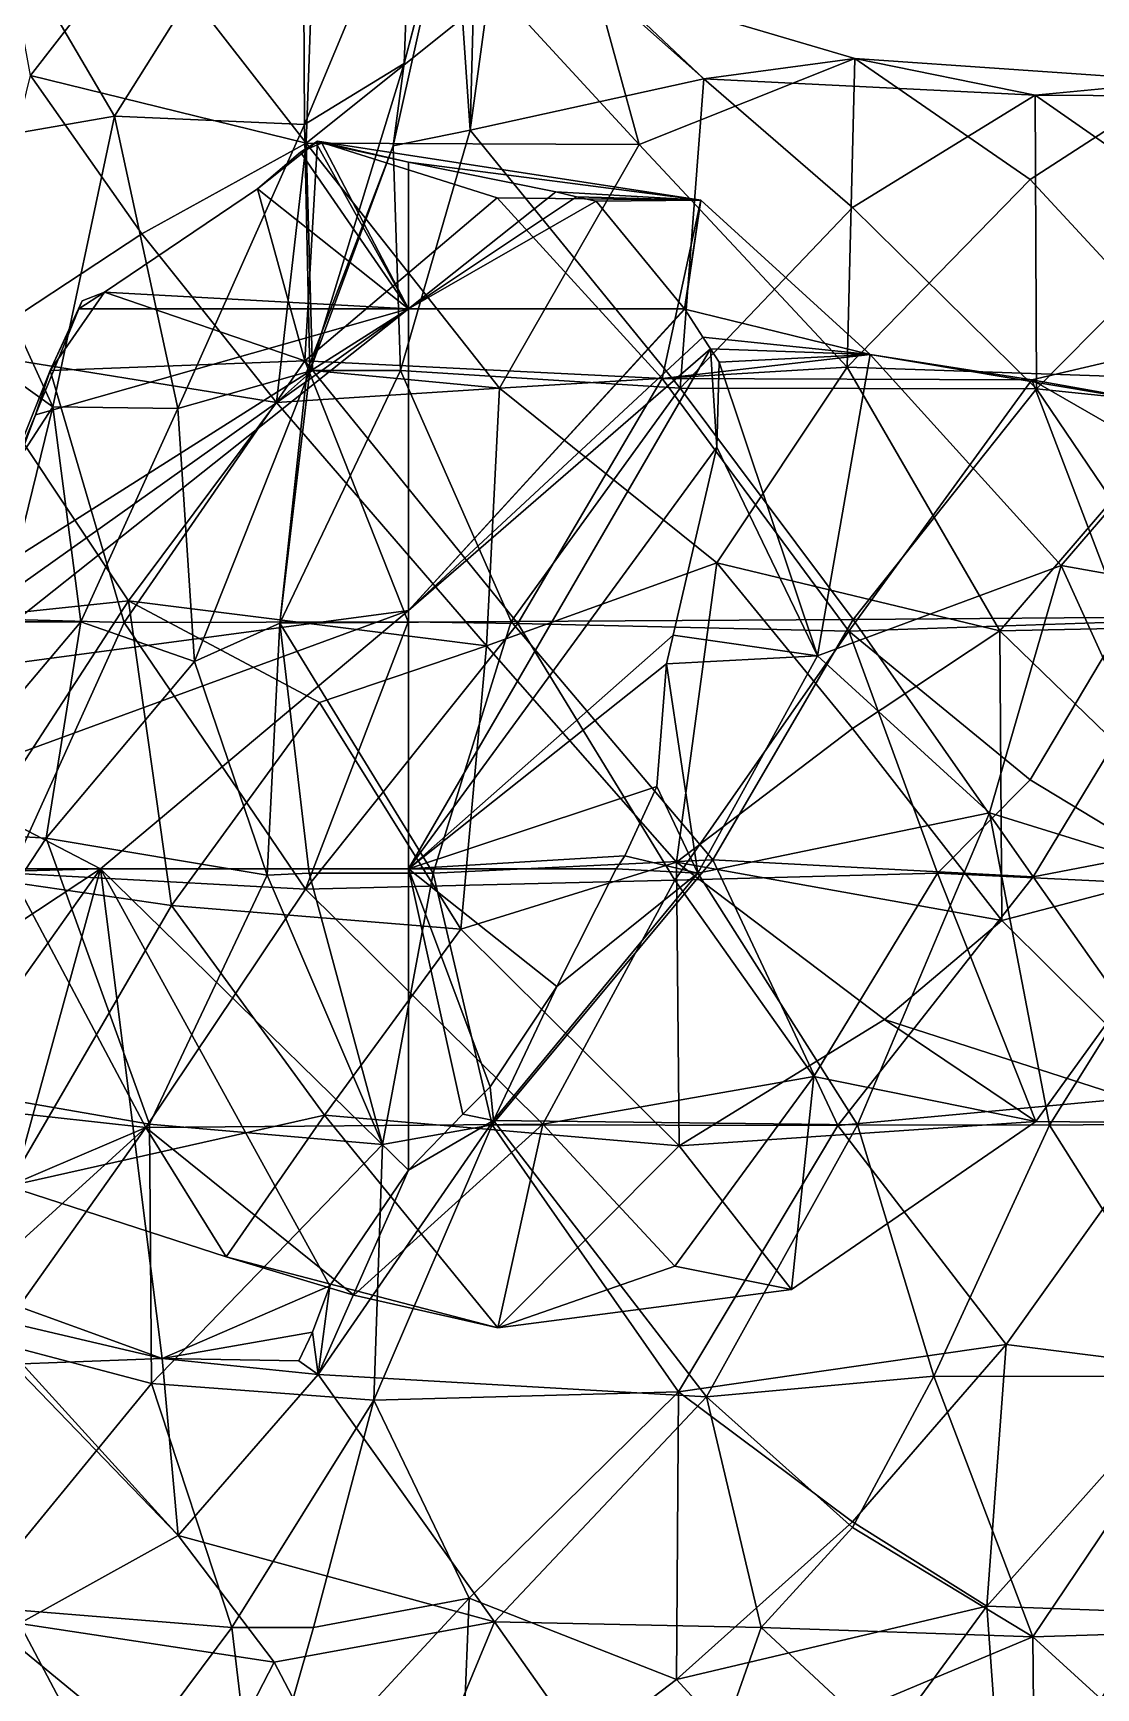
# Model space of a CAD drawing. Extents: x 290034 to 295698, y 4553723 to 4561693.
# Drawn here: x 295393.4 to 295468.7, y 4558973.9 to 4559091.2 of the extents above; entities that cross this region are included whole.
import ezdxf

# ---------------------------------------------------------------- set-up
doc = ezdxf.new("R2010")
doc.units = 0
doc.layers.add('Au_ppm_Pref_-_0_2', color=7, linetype='CONTINUOUS')

msp = doc.modelspace()

# ---------------------------------------------------------------- linework, layer by layer
at = {"layer": 'Au_ppm_Pref_-_0_2'}
for points in [[(295412.5, 4559106.54, 1890.47), (295389.3, 4559102.08, 1887.78), (295399.15, 4559085.3, 1889.11)], [(295412.5, 4559106.54, 1890.47), (295399.15, 4559085.3, 1889.11), (295412.62, 4559084.73, 1894.8)], [(295412.5, 4559106.54, 1890.47), (295412.62, 4559084.73, 1894.8), (295420.2, 4559102.92, 1895.83)], [(295390.08, 4559105.19, 1924.88), (295401.09, 4559098.37, 1928.76), (295393.2, 4559088.19, 1931.21)], [(295413.45, 4559103.34, 1923.62), (295412.73, 4559083.39, 1929.59), (295401.09, 4559098.37, 1928.76)], [(295413.45, 4559103.34, 1923.62), (295426.29, 4559094.25, 1927.39), (295412.73, 4559083.39, 1929.59)], [(295399.15, 4559085.3, 1889.11), (295389.3, 4559102.08, 1887.78), (295386.36, 4559083.09, 1883.07)], [(295419.7, 4559089.04, 1900.58), (295420.2, 4559102.92, 1895.83), (295412.62, 4559084.73, 1894.8)], [(295423.15, 4559102.18, 1906.42), (295418.92, 4559083.2, 1905.66), (295424.36, 4559084.32, 1912.57)], [(295419.7, 4559089.04, 1900.58), (295418.92, 4559083.2, 1905.66), (295423.15, 4559102.18, 1906.42)], [(295419.7, 4559089.04, 1900.58), (295423.15, 4559102.18, 1906.42), (295423.31, 4559102.92, 1900.58)], [(295419.7, 4559089.04, 1900.58), (295423.31, 4559102.92, 1900.58), (295420.2, 4559102.92, 1895.83)], [(295424.36, 4559084.32, 1912.57), (295426.89, 4559102.92, 1912.46), (295423.15, 4559102.18, 1906.42)], [(295424.87, 4559103.13, 1918.42), (295424.36, 4559084.32, 1912.57), (295440.94, 4559087.96, 1917.46)], [(295424.87, 4559103.13, 1918.42), (295426.89, 4559102.92, 1912.46), (295424.36, 4559084.32, 1912.57)], [(295424.87, 4559103.13, 1918.42), (295440.94, 4559087.96, 1917.46), (295433.18, 4559094.85, 1924.34)], [(295401.09, 4559098.37, 1928.76), (295412.73, 4559083.39, 1929.59), (295393.2, 4559088.19, 1931.21)], [(295436.35, 4559083.3, 1928.48), (295412.73, 4559083.39, 1929.59), (295426.29, 4559094.25, 1927.39)], [(295433.18, 4559094.85, 1924.34), (295436.35, 4559083.3, 1928.48), (295426.29, 4559094.25, 1927.39)], [(295436.35, 4559083.3, 1928.48), (295433.18, 4559094.85, 1924.34), (295451.66, 4559089.4, 1925.19)], [(295433.18, 4559094.85, 1924.34), (295440.94, 4559087.96, 1917.46), (295451.66, 4559089.4, 1925.19)], [(295451.1, 4559067.51, 1929.63), (295436.35, 4559083.3, 1928.48), (295451.66, 4559089.4, 1925.19)], [(295464.44, 4559086.81, 1917.93), (295451.66, 4559089.4, 1925.19), (295440.94, 4559087.96, 1917.46)], [(295451.66, 4559089.4, 1925.19), (295464.09, 4559080.83, 1928.86), (295451.1, 4559067.51, 1929.63)], [(295451.66, 4559089.4, 1925.19), (295464.44, 4559086.81, 1917.93), (295474.86, 4559087.78, 1925.4)], [(295464.09, 4559080.83, 1928.86), (295451.66, 4559089.4, 1925.19), (295474.86, 4559087.78, 1925.4)], [(295388.37, 4559068.61, 1934.83), (295393.2, 4559088.19, 1931.21), (295401.09, 4559076.98, 1933.51)], [(295401.09, 4559076.98, 1933.51), (295393.2, 4559088.19, 1931.21), (295412.73, 4559083.39, 1929.59)], [(295419.7, 4559089.04, 1900.58), (295412.62, 4559084.73, 1894.8), (295412.99, 4559067.23, 1900.56)], [(295412.99, 4559067.23, 1900.56), (295418.92, 4559083.2, 1905.66), (295419.7, 4559089.04, 1900.58)], [(295439.27, 4559066.03, 1913.9), (295440.94, 4559087.96, 1917.46), (295424.36, 4559084.32, 1912.57)], [(295439.27, 4559066.03, 1913.9), (295451.49, 4559078.83, 1914.55), (295440.94, 4559087.96, 1917.46)], [(295451.49, 4559078.83, 1914.55), (295464.44, 4559086.81, 1917.93), (295440.94, 4559087.96, 1917.46)], [(295464.53, 4559065.98, 1914.17), (295464.44, 4559086.81, 1917.93), (295451.49, 4559078.83, 1914.55)], [(295477.22, 4559066.62, 1929.15), (295464.09, 4559080.83, 1928.86), (295474.86, 4559087.78, 1925.4)], [(295489.07, 4559086.66, 1916.9), (295474.86, 4559087.78, 1925.4), (295464.44, 4559086.81, 1917.93)], [(295464.53, 4559065.98, 1914.17), (295476.68, 4559078.28, 1914.74), (295464.44, 4559086.81, 1917.93)], [(295476.68, 4559078.28, 1914.74), (295489.07, 4559086.66, 1916.9), (295464.44, 4559086.81, 1917.93)], [(295386.36, 4559083.09, 1883.07), (295394.77, 4559064.71, 1887.86), (295399.15, 4559085.3, 1889.11)], [(295399.15, 4559085.3, 1889.11), (295394.77, 4559064.71, 1887.86), (295403.63, 4559064.59, 1893.79)], [(295399.15, 4559085.3, 1889.11), (295403.63, 4559064.59, 1893.79), (295412.62, 4559084.73, 1894.8)], [(295412.99, 4559067.23, 1900.56), (295412.62, 4559084.73, 1894.8), (295403.63, 4559064.59, 1893.79)], [(295412.73, 4559083.39, 1929.59), (295410.64, 4559065.01, 1934.03), (295401.09, 4559076.98, 1933.51)], [(295412.33, 4559082.77, 1953.88), (295409.28, 4559080.16, 1953.63), (295413.54, 4559083.54, 1953.86)], [(295409.28, 4559080.16, 1953.63), (295412.65, 4559067.96, 1947.58), (295413.54, 4559083.54, 1953.86)], [(295413.2, 4559067.28, 1930.28), (295410.64, 4559065.01, 1934.03), (295412.73, 4559083.39, 1929.59)], [(295412.33, 4559082.77, 1953.88), (295413.54, 4559083.54, 1953.86), (295413.52, 4559083.28, 1954)], [(295413.52, 4559083.28, 1954), (295420, 4559071.65, 1955.36), (295412.33, 4559082.77, 1953.88)], [(295413.54, 4559083.54, 1953.86), (295412.65, 4559067.96, 1947.58), (295426.29, 4559079.51, 1949.96)], [(295426.45, 4559066.03, 1929.41), (295413.2, 4559067.28, 1930.28), (295412.73, 4559083.39, 1929.59)], [(295426.45, 4559066.03, 1929.41), (295412.73, 4559083.39, 1929.59), (295436.35, 4559083.3, 1928.48)], [(295413.54, 4559083.54, 1953.86), (295413.84, 4559083.4, 1954.03), (295413.52, 4559083.28, 1954)], [(295420, 4559071.65, 1955.36), (295413.52, 4559083.28, 1954), (295413.84, 4559083.4, 1954.03)], [(295413.84, 4559083.4, 1954.03), (295413.54, 4559083.54, 1953.86), (295420, 4559082.05, 1954.85)], [(295420, 4559082.05, 1954.85), (295413.54, 4559083.54, 1953.86), (295440.73, 4559079.36, 1954.04)], [(295440.73, 4559079.36, 1954.04), (295413.54, 4559083.54, 1953.86), (295426.29, 4559079.51, 1949.96)], [(295420, 4559082.05, 1954.85), (295420, 4559071.65, 1955.36), (295413.84, 4559083.4, 1954.03)], [(295418.92, 4559083.2, 1905.66), (295419.42, 4559067.28, 1911.61), (295424.36, 4559084.32, 1912.57)], [(295419.42, 4559067.28, 1911.61), (295439.27, 4559066.03, 1913.9), (295424.36, 4559084.32, 1912.57)], [(295426.45, 4559066.03, 1929.41), (295436.35, 4559083.3, 1928.48), (295451.1, 4559067.51, 1929.63)], [(295386.36, 4559083.09, 1883.07), (295391.17, 4559067.28, 1882.77), (295394.77, 4559064.71, 1887.86)], [(295420, 4559071.65, 1955.36), (295409.28, 4559080.16, 1953.63), (295412.33, 4559082.77, 1953.88)], [(295419.42, 4559067.28, 1911.61), (295418.92, 4559083.2, 1905.66), (295412.81, 4559067.28, 1906.52)], [(295412.81, 4559067.28, 1906.52), (295418.92, 4559083.2, 1905.66), (295412.99, 4559067.23, 1900.56)], [(295420, 4559071.65, 1955.36), (295420, 4559082.05, 1954.85), (295430.45, 4559079.94, 1955.87)], [(295420, 4559082.05, 1954.85), (295440.73, 4559079.36, 1954.04), (295430.45, 4559079.94, 1955.87)], [(295409.28, 4559080.16, 1953.63), (295420, 4559071.65, 1955.36), (295398.43, 4559072.84, 1953.6)], [(295398.43, 4559072.84, 1953.6), (295412.65, 4559067.96, 1947.58), (295409.28, 4559080.16, 1953.63)], [(295420, 4559071.65, 1955.36), (295430.45, 4559079.94, 1955.87), (295431.92, 4559079.6, 1956.1)], [(295430.45, 4559079.94, 1955.87), (295440.73, 4559079.36, 1954.04), (295431.92, 4559079.6, 1956.1)], [(295477.22, 4559066.62, 1929.15), (295451.1, 4559067.51, 1929.63), (295464.09, 4559080.83, 1928.86)], [(295437.99, 4559066.72, 1948.28), (295426.29, 4559079.51, 1949.96), (295412.65, 4559067.96, 1947.58)], [(295420, 4559071.65, 1955.36), (295431.92, 4559079.6, 1956.1), (295433.3, 4559079.28, 1956.32)], [(295420, 4559071.65, 1955.36), (295433.3, 4559079.28, 1956.32), (295439.58, 4559071.65, 1958)], [(295437.99, 4559066.72, 1948.28), (295440.73, 4559079.36, 1954.04), (295426.29, 4559079.51, 1949.96)], [(295431.92, 4559079.6, 1956.1), (295440.73, 4559079.36, 1954.04), (295433.3, 4559079.28, 1956.32)], [(295440.73, 4559079.36, 1954.04), (295439.58, 4559071.65, 1958), (295433.3, 4559079.28, 1956.32)], [(295437.99, 4559066.72, 1948.28), (295452.73, 4559068.42, 1954.83), (295440.73, 4559079.36, 1954.04)], [(295439.27, 4559066.03, 1913.9), (295464.53, 4559065.98, 1914.17), (295451.49, 4559078.83, 1914.55)], [(295440.73, 4559079.36, 1954.04), (295439.59, 4559071.64, 1958), (295439.58, 4559071.65, 1958)], [(295439.59, 4559071.64, 1958), (295440.73, 4559079.36, 1954.04), (295452.73, 4559068.42, 1954.83)], [(295476.68, 4559078.28, 1914.74), (295464.53, 4559065.98, 1914.17), (295487.11, 4559063.64, 1914.7)], [(295401.09, 4559076.98, 1933.51), (295410.64, 4559065.01, 1934.03), (295388.37, 4559068.61, 1934.83)], [(295394.59, 4559067.28, 1950.97), (295398.43, 4559072.84, 1953.6), (295396.85, 4559072.22, 1953.55)], [(295412.65, 4559067.96, 1947.58), (295398.43, 4559072.84, 1953.6), (295394.59, 4559067.28, 1950.97)], [(295398.43, 4559072.84, 1953.6), (295396.62, 4559071.65, 1953.59), (295396.85, 4559072.22, 1953.55)], [(295420, 4559071.65, 1955.36), (295396.62, 4559071.65, 1953.59), (295398.43, 4559072.84, 1953.6)], [(295420, 4559071.65, 1955.36), (295420, 4559050.26, 1958.47), (295387.6, 4559045.94, 1955.16)], [(295387.6, 4559045.94, 1955.16), (295389.1, 4559049.7, 1954.94), (295420, 4559071.65, 1955.36)], [(295389.1, 4559049.7, 1954.94), (295389.01, 4559052.05, 1954.73), (295420, 4559071.65, 1955.36)], [(295420, 4559071.65, 1955.36), (295389.01, 4559052.05, 1954.73), (295393.55, 4559064.15, 1954.02)], [(295420, 4559071.65, 1955.36), (295393.55, 4559064.15, 1954.02), (295396.62, 4559071.65, 1953.59)], [(295394.59, 4559067.28, 1950.97), (295396.62, 4559071.65, 1953.59), (295393.55, 4559064.15, 1954.02)], [(295394.59, 4559067.28, 1950.97), (295396.85, 4559072.22, 1953.55), (295396.62, 4559071.65, 1953.59)], [(295420, 4559050.26, 1958.47), (295439.58, 4559071.65, 1958), (295439.59, 4559071.64, 1958)], [(295420, 4559071.65, 1955.36), (295439.58, 4559071.65, 1958), (295420, 4559050.26, 1958.47)], [(295420, 4559050.26, 1958.47), (295439.59, 4559071.64, 1958), (295440.88, 4559069.64, 1958.47)], [(295439.59, 4559071.64, 1958), (295452.73, 4559068.42, 1954.83), (295440.88, 4559069.64, 1958.47)], [(295476.68, 4559059.43, 1944.78), (295487.33, 4559072.03, 1947.42), (295464.21, 4559066.63, 1948.32)], [(295464.21, 4559066.63, 1948.32), (295487.33, 4559072.03, 1947.42), (295475.82, 4559064.54, 1953.34)], [(295420, 4559050.26, 1958.47), (295440.88, 4559069.64, 1958.47), (295441.41, 4559068.83, 1958.66)], [(295440.88, 4559069.64, 1958.47), (295452.73, 4559068.42, 1954.83), (295441.41, 4559068.83, 1958.66)], [(295388.37, 4559068.61, 1934.83), (295400.13, 4559050.96, 1937.06), (295376.16, 4559048.42, 1935.15)], [(295388.37, 4559068.61, 1934.83), (295410.64, 4559065.01, 1934.03), (295400.13, 4559050.96, 1937.06)], [(295412.65, 4559067.96, 1947.58), (295394.59, 4559067.28, 1950.97), (295399.83, 4559049.43, 1947.52)], [(295412.65, 4559067.96, 1947.58), (295399.83, 4559049.43, 1947.52), (295419.97, 4559049.46, 1945.12)], [(295437.99, 4559066.72, 1948.28), (295412.65, 4559067.96, 1947.58), (295427.76, 4559049.34, 1945.84)], [(295427.76, 4559049.34, 1945.84), (295412.65, 4559067.96, 1947.58), (295419.97, 4559049.46, 1945.12)], [(295420, 4559050.26, 1958.47), (295441.41, 4559068.83, 1958.66), (295420, 4559031.97, 1961.12)], [(295420, 4559031.97, 1961.12), (295441.41, 4559068.83, 1958.66), (295441.86, 4559061.84, 1959.73)], [(295437.99, 4559066.72, 1948.28), (295464.21, 4559066.63, 1948.32), (295452.73, 4559068.42, 1954.83)], [(295441.86, 4559061.84, 1959.73), (295441.41, 4559068.83, 1958.66), (295442.02, 4559067.88, 1958.88)], [(295441.41, 4559068.83, 1958.66), (295452.73, 4559068.42, 1954.83), (295442.02, 4559067.88, 1958.88)], [(295452.73, 4559068.42, 1954.83), (295448.99, 4559047.07, 1959.02), (295442.02, 4559067.88, 1958.88)], [(295466.29, 4559053.45, 1956.41), (295448.99, 4559047.07, 1959.02), (295452.73, 4559068.42, 1954.83)], [(295464.21, 4559066.63, 1948.32), (295475.82, 4559064.54, 1953.34), (295452.73, 4559068.42, 1954.83)], [(295475.82, 4559064.54, 1953.34), (295466.29, 4559053.45, 1956.41), (295452.73, 4559068.42, 1954.83)], [(295385.9, 4559051.1, 1882.75), (295394.77, 4559064.71, 1887.86), (295391.17, 4559067.28, 1882.77)], [(295394.59, 4559067.28, 1950.97), (295393.55, 4559064.15, 1954.02), (295387.57, 4559049.75, 1953.93)], [(295399.83, 4559049.43, 1947.52), (295394.59, 4559067.28, 1950.97), (295387.57, 4559049.75, 1953.93)], [(295412.99, 4559067.23, 1900.56), (295403.63, 4559064.59, 1893.79), (295404.82, 4559046.65, 1899.03)], [(295410.87, 4559049.38, 1906.79), (295412.99, 4559067.23, 1900.56), (295404.82, 4559046.65, 1899.03)], [(295413.2, 4559067.28, 1930.28), (295426.45, 4559066.03, 1929.41), (295410.64, 4559065.01, 1934.03)], [(295410.87, 4559049.38, 1906.79), (295427.28, 4559049.5, 1911.64), (295419.42, 4559067.28, 1911.61)], [(295410.87, 4559049.38, 1906.79), (295419.42, 4559067.28, 1911.61), (295412.81, 4559067.28, 1906.52)], [(295412.81, 4559067.28, 1906.52), (295412.99, 4559067.23, 1900.56), (295410.87, 4559049.38, 1906.79)], [(295427.28, 4559049.5, 1911.64), (295439.27, 4559066.03, 1913.9), (295419.42, 4559067.28, 1911.61)], [(295426.45, 4559066.03, 1929.41), (295451.1, 4559067.51, 1929.63), (295441.87, 4559053.66, 1933.09)], [(295442.02, 4559067.88, 1958.88), (295448.99, 4559047.07, 1959.02), (295441.86, 4559061.84, 1959.73)], [(295461.92, 4559048.83, 1929.55), (295441.87, 4559053.66, 1933.09), (295451.1, 4559067.51, 1929.63)], [(295461.92, 4559048.83, 1929.55), (295451.1, 4559067.51, 1929.63), (295477.22, 4559066.62, 1929.15)], [(295426.45, 4559066.03, 1929.41), (295425.53, 4559047.76, 1935.56), (295410.64, 4559065.01, 1934.03)], [(295426.45, 4559066.03, 1929.41), (295441.87, 4559053.66, 1933.09), (295425.53, 4559047.76, 1935.56)], [(295439.27, 4559066.03, 1913.9), (295427.28, 4559049.5, 1911.64), (295451.54, 4559049.64, 1913.08)], [(295437.99, 4559066.72, 1948.28), (295427.76, 4559049.34, 1945.84), (295451.23, 4559048.81, 1946.16)], [(295437.99, 4559066.72, 1948.28), (295451.23, 4559048.81, 1946.16), (295464.21, 4559066.63, 1948.32)], [(295439.27, 4559066.03, 1913.9), (295451.54, 4559049.64, 1913.08), (295464.53, 4559065.98, 1914.17)], [(295451.23, 4559048.81, 1946.16), (295470.75, 4559049.46, 1945.3), (295464.21, 4559066.63, 1948.32)], [(295475.48, 4559049.82, 1914.74), (295464.53, 4559065.98, 1914.17), (295451.54, 4559049.64, 1913.08)], [(295490.58, 4559049.43, 1928.74), (295461.92, 4559048.83, 1929.55), (295477.22, 4559066.62, 1929.15)], [(295476.68, 4559059.43, 1944.78), (295464.21, 4559066.63, 1948.32), (295470.75, 4559049.46, 1945.3)], [(295475.48, 4559049.82, 1914.74), (295487.11, 4559063.64, 1914.7), (295464.53, 4559065.98, 1914.17)], [(295391.05, 4559049.46, 1888.71), (295394.77, 4559064.71, 1887.86), (295385.9, 4559051.1, 1882.75)], [(295396.77, 4559049.46, 1893.18), (295394.77, 4559064.71, 1887.86), (295391.05, 4559049.46, 1888.71)], [(295403.63, 4559064.59, 1893.79), (295394.77, 4559064.71, 1887.86), (295396.77, 4559049.46, 1893.18)], [(295404.82, 4559046.65, 1899.03), (295403.63, 4559064.59, 1893.79), (295396.77, 4559049.46, 1893.18)], [(295410.64, 4559065.01, 1934.03), (295425.53, 4559047.76, 1935.56), (295400.13, 4559050.96, 1937.06)], [(295489.38, 4559049.34, 1955.43), (295466.29, 4559053.45, 1956.41), (295475.82, 4559064.54, 1953.34)], [(295387.57, 4559049.75, 1953.93), (295393.55, 4559064.15, 1954.02), (295389.01, 4559052.05, 1954.73)], [(295438.77, 4559048.52, 1961.25), (295420, 4559031.97, 1961.12), (295441.86, 4559061.84, 1959.73)], [(295441.86, 4559061.84, 1959.73), (295448.99, 4559047.07, 1959.02), (295438.77, 4559048.52, 1961.25)], [(295441.87, 4559053.66, 1933.09), (295439, 4559032.44, 1936.91), (295425.53, 4559047.76, 1935.56)], [(295451.49, 4559041.9, 1933.7), (295439, 4559032.44, 1936.91), (295441.87, 4559053.66, 1933.09)], [(295461.92, 4559048.83, 1929.55), (295451.49, 4559041.9, 1933.7), (295441.87, 4559053.66, 1933.09)], [(295466.29, 4559053.45, 1956.41), (295461.2, 4559035.92, 1957.19), (295448.99, 4559047.07, 1959.02)], [(295466.29, 4559053.45, 1956.41), (295476.38, 4559031.22, 1956), (295461.2, 4559035.92, 1957.19)], [(295489.38, 4559049.34, 1955.43), (295476.38, 4559031.22, 1956), (295466.29, 4559053.45, 1956.41)], [(295376.16, 4559048.42, 1935.15), (295400.13, 4559050.96, 1937.06), (295387.57, 4559031.64, 1938.11)], [(295400.13, 4559050.96, 1937.06), (295403.19, 4559029.37, 1940.41), (295387.57, 4559031.64, 1938.11)], [(295413.69, 4559043.74, 1940.25), (295403.19, 4559029.37, 1940.41), (295400.13, 4559050.96, 1937.06)], [(295413.69, 4559043.74, 1940.25), (295400.13, 4559050.96, 1937.06), (295425.53, 4559047.76, 1935.56)], [(295394.31, 4559034.13, 1895.43), (295396.77, 4559049.46, 1893.18), (295384.33, 4559034.76, 1889.86)], [(295384.33, 4559034.76, 1889.86), (295396.77, 4559049.46, 1893.18), (295391.05, 4559049.46, 1888.71)], [(295398.15, 4559031.97, 1958.47), (295386.49, 4559038, 1956.18), (295420, 4559050.26, 1958.47)], [(295386.49, 4559038, 1956.18), (295387.6, 4559045.94, 1955.16), (295420, 4559050.26, 1958.47)], [(295399.83, 4559049.43, 1947.52), (295387.57, 4559049.75, 1953.93), (295391.79, 4559031.65, 1949.65)], [(295399.83, 4559049.43, 1947.52), (295391.79, 4559031.65, 1949.65), (295412.7, 4559030.53, 1946.87)], [(295394.31, 4559034.13, 1895.43), (295404.82, 4559046.65, 1899.03), (295396.77, 4559049.46, 1893.18)], [(295420, 4559050.26, 1958.47), (295420, 4559031.97, 1961.12), (295398.15, 4559031.97, 1958.47)], [(295419.97, 4559049.46, 1945.12), (295399.83, 4559049.43, 1947.52), (295412.7, 4559030.53, 1946.87)], [(295410.87, 4559049.38, 1906.79), (295404.82, 4559046.65, 1899.03), (295409.97, 4559031.51, 1901.62)], [(295410.87, 4559049.38, 1906.79), (295409.97, 4559031.51, 1901.62), (295412.95, 4559031.65, 1906.52)], [(295421.75, 4559031.65, 1908.66), (295427.28, 4559049.5, 1911.64), (295410.87, 4559049.38, 1906.79)], [(295410.87, 4559049.38, 1906.79), (295412.95, 4559031.65, 1906.52), (295421.75, 4559031.65, 1908.66)], [(295427.76, 4559049.34, 1945.84), (295419.97, 4559049.46, 1945.12), (295412.7, 4559030.53, 1946.87)], [(295427.76, 4559049.34, 1945.84), (295412.7, 4559030.53, 1946.87), (295438.88, 4559031.16, 1945.83)], [(295427.28, 4559049.5, 1911.64), (295421.75, 4559031.65, 1908.66), (295441.59, 4559032.59, 1911.31)], [(295441.59, 4559032.59, 1911.31), (295451.54, 4559049.64, 1913.08), (295427.28, 4559049.5, 1911.64)], [(295451.23, 4559048.81, 1946.16), (295427.76, 4559049.34, 1945.84), (295438.88, 4559031.16, 1945.83)], [(295464.29, 4559031.39, 1913.21), (295451.54, 4559049.64, 1913.08), (295441.59, 4559032.59, 1911.31)], [(295464.09, 4559038.28, 1945.89), (295470.75, 4559049.46, 1945.3), (295451.23, 4559048.81, 1946.16)], [(295475.48, 4559049.82, 1914.74), (295451.54, 4559049.64, 1913.08), (295464.29, 4559031.39, 1913.21)], [(295490.58, 4559049.43, 1928.74), (295478.65, 4559032.65, 1930.65), (295461.92, 4559048.83, 1929.55)], [(295476.55, 4559030.74, 1941.64), (295470.75, 4559049.46, 1945.3), (295464.09, 4559038.28, 1945.89)], [(295475.48, 4559049.82, 1914.74), (295464.29, 4559031.39, 1913.21), (295487.13, 4559035.78, 1914.86)], [(295438.29, 4559046.48, 1961.48), (295420, 4559031.97, 1961.12), (295438.77, 4559048.52, 1961.25)], [(295438.29, 4559046.48, 1961.48), (295438.77, 4559048.52, 1961.25), (295448.99, 4559047.07, 1959.02)], [(295457.51, 4559031.65, 1945), (295451.23, 4559048.81, 1946.16), (295438.88, 4559031.16, 1945.83)], [(295464.09, 4559038.28, 1945.89), (295451.23, 4559048.81, 1946.16), (295457.51, 4559031.65, 1945)], [(295461.92, 4559048.83, 1929.55), (295462.07, 4559028.29, 1934.15), (295451.49, 4559041.9, 1933.7)], [(295461.92, 4559048.83, 1929.55), (295478.65, 4559032.65, 1930.65), (295462.07, 4559028.29, 1934.15)], [(295413.69, 4559043.74, 1940.25), (295425.53, 4559047.76, 1935.56), (295423.7, 4559027.69, 1939.62)], [(295425.53, 4559047.76, 1935.56), (295439, 4559032.44, 1936.91), (295423.7, 4559027.69, 1939.62)], [(295440.52, 4559031.66, 1961.87), (295438.29, 4559046.48, 1961.48), (295448.99, 4559047.07, 1959.02)], [(295448.99, 4559047.07, 1959.02), (295461.2, 4559035.92, 1957.19), (295440.52, 4559031.66, 1961.87)], [(295409.97, 4559031.51, 1901.62), (295404.82, 4559046.65, 1899.03), (295394.31, 4559034.13, 1895.43)], [(295437.61, 4559037.8, 1962.16), (295420, 4559031.97, 1961.12), (295438.29, 4559046.48, 1961.48)], [(295437.61, 4559037.8, 1962.16), (295438.29, 4559046.48, 1961.48), (295440.52, 4559031.66, 1961.87)], [(295413.69, 4559043.74, 1940.25), (295423.7, 4559027.69, 1939.62), (295403.19, 4559029.37, 1940.41)], [(295451.49, 4559041.9, 1933.7), (295462.07, 4559028.29, 1934.15), (295439, 4559032.44, 1936.91)], [(295385.64, 4559031.97, 1956.95), (295386.49, 4559038, 1956.18), (295398.15, 4559031.97, 1958.47)], [(295435.34, 4559032.89, 1962.38), (295420, 4559031.97, 1961.12), (295437.61, 4559037.8, 1962.16)], [(295437.61, 4559037.8, 1962.16), (295440.52, 4559031.66, 1961.87), (295435.34, 4559032.89, 1962.38)], [(295457.51, 4559031.65, 1945), (295476.55, 4559030.74, 1941.64), (295464.09, 4559038.28, 1945.89)], [(295461.2, 4559035.92, 1957.19), (295451.83, 4559013.81, 1960.12), (295440.52, 4559031.66, 1961.87)], [(295461.2, 4559035.92, 1957.19), (295465.46, 4559013.8, 1956.21), (295451.83, 4559013.81, 1960.12)], [(295461.2, 4559035.92, 1957.19), (295476.38, 4559031.22, 1956), (295465.46, 4559013.8, 1956.21)], [(295487.13, 4559035.78, 1914.86), (295464.29, 4559031.39, 1913.21), (295475.1, 4559016.06, 1913.95)], [(295394.31, 4559034.13, 1895.43), (295384.33, 4559034.76, 1889.86), (295383.07, 4559017.08, 1895.77)], [(295383.07, 4559017.08, 1895.77), (295401.64, 4559013.86, 1900.24), (295394.31, 4559034.13, 1895.43)], [(295409.97, 4559031.51, 1901.62), (295394.31, 4559034.13, 1895.43), (295401.64, 4559013.86, 1900.24)], [(295434.73, 4559031.97, 1962.4), (295420, 4559031.97, 1961.12), (295435.34, 4559032.89, 1962.38)], [(295434.73, 4559031.97, 1962.4), (295435.34, 4559032.89, 1962.38), (295440.52, 4559031.66, 1961.87)], [(295401.38, 4559013.62, 1948.19), (295391.79, 4559031.65, 1949.65), (295384.2, 4559015.52, 1953.7)], [(295385.27, 4559013.81, 1957.1), (295386.2, 4559024.07, 1957.1), (295398.15, 4559031.97, 1958.47)], [(295385.27, 4559013.81, 1957.1), (295398.15, 4559031.97, 1958.47), (295389.85, 4559001.84, 1958.47)], [(295386.2, 4559024.07, 1957.1), (295385.55, 4559031.62, 1956.94), (295398.15, 4559031.97, 1958.47)], [(295385.55, 4559031.62, 1956.94), (295385.64, 4559031.97, 1956.95), (295398.15, 4559031.97, 1958.47)], [(295403.19, 4559029.37, 1940.41), (295391.62, 4559009.48, 1941.16), (295387.57, 4559031.64, 1938.11)], [(295389.85, 4559001.84, 1958.47), (295398.15, 4559031.97, 1958.47), (295402.52, 4558997.25, 1960.89)], [(295401.38, 4559013.62, 1948.19), (295412.7, 4559030.53, 1946.87), (295391.79, 4559031.65, 1949.65)], [(295398.15, 4559031.97, 1958.47), (295414.43, 4559002.4, 1962.72), (295402.52, 4558997.25, 1960.89)], [(295398.15, 4559031.97, 1958.47), (295420, 4559010.61, 1962.76), (295414.43, 4559002.4, 1962.72)], [(295420, 4559031.97, 1961.12), (295420, 4559010.61, 1962.76), (295398.15, 4559031.97, 1958.47)], [(295418.16, 4559012.41, 1905.58), (295412.95, 4559031.65, 1906.52), (295409.97, 4559031.51, 1901.62)], [(295421.75, 4559031.65, 1908.66), (295412.95, 4559031.65, 1906.52), (295418.16, 4559012.41, 1905.58)], [(295425.94, 4559013.81, 1912.42), (295421.75, 4559031.65, 1908.66), (295418.16, 4559012.41, 1905.58)], [(295420, 4559010.61, 1962.76), (295420, 4559031.97, 1961.12), (295423.84, 4559014.58, 1962.74)], [(295423.84, 4559014.58, 1962.74), (295420, 4559031.97, 1961.12), (295425.8, 4559016.52, 1962.73)], [(295425.8, 4559016.52, 1962.73), (295420, 4559031.97, 1961.12), (295430.51, 4559023.63, 1962.53)], [(295420, 4559031.97, 1961.12), (295434.73, 4559031.97, 1962.4), (295430.51, 4559023.63, 1962.53)], [(295425.94, 4559013.81, 1912.42), (295441.59, 4559032.59, 1911.31), (295421.75, 4559031.65, 1908.66)], [(295423.7, 4559027.69, 1939.62), (295439, 4559032.44, 1936.91), (295439.2, 4559012.33, 1939.97)], [(295425.94, 4559013.81, 1912.42), (295450.45, 4559013.76, 1912.39), (295441.59, 4559032.59, 1911.31)], [(295426.03, 4559014.13, 1962.63), (295430.51, 4559023.63, 1962.53), (295440.52, 4559031.66, 1961.87)], [(295440.52, 4559031.66, 1961.87), (295451.83, 4559013.81, 1960.12), (295426.03, 4559014.13, 1962.63)], [(295430.51, 4559023.63, 1962.53), (295434.73, 4559031.97, 1962.4), (295440.52, 4559031.66, 1961.87)], [(295448.73, 4559017.23, 1945.67), (295457.51, 4559031.65, 1945), (295438.88, 4559031.16, 1945.83)], [(295462.07, 4559028.29, 1934.15), (295453.75, 4559021.28, 1937.64), (295439, 4559032.44, 1936.91)], [(295453.75, 4559021.28, 1937.64), (295439.2, 4559012.33, 1939.97), (295439, 4559032.44, 1936.91)], [(295450.45, 4559013.76, 1912.39), (295464.29, 4559031.39, 1913.21), (295441.59, 4559032.59, 1911.31)], [(295464.49, 4559014.06, 1941.77), (295457.51, 4559031.65, 1945), (295448.73, 4559017.23, 1945.67)], [(295476.55, 4559030.74, 1941.64), (295457.51, 4559031.65, 1945), (295464.49, 4559014.06, 1941.77)], [(295462.07, 4559028.29, 1934.15), (295478.65, 4559032.65, 1930.65), (295476.55, 4559013.93, 1935.89)], [(295429.53, 4559013.87, 1948.57), (295412.7, 4559030.53, 1946.87), (295401.38, 4559013.62, 1948.19)], [(295418.16, 4559012.41, 1905.58), (295409.97, 4559031.51, 1901.62), (295401.64, 4559013.86, 1900.24)], [(295429.53, 4559013.87, 1948.57), (295438.88, 4559031.16, 1945.83), (295412.7, 4559030.53, 1946.87)], [(295429.53, 4559013.87, 1948.57), (295448.73, 4559017.23, 1945.67), (295438.88, 4559031.16, 1945.83)], [(295464.29, 4559031.39, 1913.21), (295450.45, 4559013.76, 1912.39), (295475.1, 4559016.06, 1913.95)], [(295476.55, 4559030.74, 1941.64), (295464.49, 4559014.06, 1941.77), (295476.55, 4559013.93, 1935.89)], [(295489.29, 4559014.04, 1955.89), (295465.46, 4559013.8, 1956.21), (295476.38, 4559031.22, 1956)], [(295414.05, 4559014.49, 1940.24), (295391.62, 4559009.48, 1941.16), (295403.19, 4559029.37, 1940.41)], [(295423.7, 4559027.69, 1939.62), (295414.05, 4559014.49, 1940.24), (295403.19, 4559029.37, 1940.41)], [(295476.55, 4559013.93, 1935.89), (295453.75, 4559021.28, 1937.64), (295462.07, 4559028.29, 1934.15)], [(295423.7, 4559027.69, 1939.62), (295439.2, 4559012.33, 1939.97), (295414.05, 4559014.49, 1940.24)], [(295425.8, 4559016.52, 1962.73), (295430.51, 4559023.63, 1962.53), (295426.03, 4559014.13, 1962.63)], [(295453.75, 4559021.28, 1937.64), (295464.49, 4559014.06, 1941.77), (295439.2, 4559012.33, 1939.97)], [(295476.55, 4559013.93, 1935.89), (295464.49, 4559014.06, 1941.77), (295453.75, 4559021.28, 1937.64)], [(295385.97, 4558999.64, 1901.59), (295401.64, 4559013.86, 1900.24), (295383.07, 4559017.08, 1895.77)], [(295426.03, 4559014.13, 1962.63), (295423.84, 4559014.58, 1962.74), (295425.8, 4559016.52, 1962.73)], [(295429.53, 4559013.87, 1948.57), (295438.89, 4559003.79, 1945.5), (295448.73, 4559017.23, 1945.67)], [(295447.15, 4559002.14, 1942.16), (295448.73, 4559017.23, 1945.67), (295438.89, 4559003.79, 1945.5)], [(295464.49, 4559014.06, 1941.77), (295448.73, 4559017.23, 1945.67), (295447.15, 4559002.14, 1942.16)], [(295401.38, 4559013.62, 1948.19), (295384.2, 4559015.52, 1953.7), (295388.72, 4558995.81, 1948.13)], [(295475.1, 4559016.06, 1913.95), (295450.45, 4559013.76, 1912.39), (295462.37, 4558998.24, 1914.02)], [(295475.1, 4559016.06, 1913.95), (295462.37, 4558998.24, 1914.02), (295476.01, 4558996.51, 1918.58)], [(295414.05, 4559014.49, 1940.24), (295407.07, 4559004.46, 1942.16), (295391.62, 4559009.48, 1941.16)], [(295407.07, 4559004.46, 1942.16), (295414.05, 4559014.49, 1940.24), (295426.33, 4558999.42, 1942.65)], [(295426.03, 4559014.13, 1962.63), (295413.6, 4558996.13, 1962.54), (295420, 4559010.61, 1962.76)], [(295413.6, 4558996.13, 1962.54), (295426.03, 4559014.13, 1962.63), (295441.13, 4558994.54, 1961.21)], [(295414.05, 4559014.49, 1940.24), (295439.2, 4559012.33, 1939.97), (295426.33, 4558999.42, 1942.65)], [(295423.84, 4559014.58, 1962.74), (295426.03, 4559014.13, 1962.63), (295420, 4559010.61, 1962.76)], [(295441.13, 4558994.54, 1961.21), (295426.03, 4559014.13, 1962.63), (295451.83, 4559013.81, 1960.12)], [(295464.49, 4559014.06, 1941.77), (295447.15, 4559002.14, 1942.16), (295439.2, 4559012.33, 1939.97)], [(295476.7, 4558995.97, 1954.1), (295465.46, 4559013.8, 1956.21), (295489.29, 4559014.04, 1955.89)], [(295401.77, 4558995.47, 1905.99), (295401.64, 4559013.86, 1900.24), (295385.97, 4558999.64, 1901.59)], [(295401.38, 4559013.62, 1948.19), (295388.72, 4558995.81, 1948.13), (295391.62, 4559009.48, 1941.16)], [(295401.38, 4559013.62, 1948.19), (295391.62, 4559009.48, 1941.16), (295407.07, 4559004.46, 1942.16)], [(295416.11, 4559001.75, 1947.33), (295429.53, 4559013.87, 1948.57), (295401.38, 4559013.62, 1948.19)], [(295401.38, 4559013.62, 1948.19), (295407.07, 4559004.46, 1942.16), (295416.11, 4559001.75, 1947.33)], [(295418.16, 4559012.41, 1905.58), (295401.64, 4559013.86, 1900.24), (295401.77, 4558995.47, 1905.99)], [(295416.11, 4559001.75, 1947.33), (295426.33, 4558999.42, 1942.65), (295429.53, 4559013.87, 1948.57)], [(295425.94, 4559013.81, 1912.42), (295417.53, 4558994.3, 1911.7), (295439.14, 4558994.9, 1913.56)], [(295425.94, 4559013.81, 1912.42), (295418.16, 4559012.41, 1905.58), (295417.53, 4558994.3, 1911.7)], [(295425.94, 4559013.81, 1912.42), (295439.14, 4558994.9, 1913.56), (295450.45, 4559013.76, 1912.39)], [(295429.53, 4559013.87, 1948.57), (295426.33, 4558999.42, 1942.65), (295438.89, 4559003.79, 1945.5)], [(295462.37, 4558998.24, 1914.02), (295450.45, 4559013.76, 1912.39), (295439.14, 4558994.9, 1913.56)], [(295441.13, 4558994.54, 1961.21), (295451.83, 4559013.81, 1960.12), (295457.26, 4558996.01, 1956.76)], [(295451.83, 4559013.81, 1960.12), (295465.46, 4559013.8, 1956.21), (295457.26, 4558996.01, 1956.76)], [(295476.7, 4558995.97, 1954.1), (295457.26, 4558996.01, 1956.76), (295465.46, 4559013.8, 1956.21)], [(295417.53, 4558994.3, 1911.7), (295418.16, 4559012.41, 1905.58), (295401.77, 4558995.47, 1905.99)], [(295426.33, 4558999.42, 1942.65), (295439.2, 4559012.33, 1939.97), (295447.15, 4559002.14, 1942.16)], [(295420, 4559010.61, 1962.76), (295413.6, 4558996.13, 1962.54), (295414.43, 4559002.4, 1962.72)], [(295416.11, 4559001.75, 1947.33), (295407.07, 4559004.46, 1942.16), (295426.33, 4558999.42, 1942.65)], [(295426.33, 4558999.42, 1942.65), (295447.15, 4559002.14, 1942.16), (295438.89, 4559003.79, 1945.5)], [(295402.52, 4558997.25, 1960.89), (295414.43, 4559002.4, 1962.72), (295413.19, 4558999.11, 1962.66)], [(295414.43, 4559002.4, 1962.72), (295413.6, 4558996.13, 1962.54), (295413.19, 4558999.11, 1962.66)], [(295390.53, 4559000.06, 1958.67), (295389.85, 4559001.84, 1958.47), (295402.52, 4558997.25, 1960.89)], [(295390.53, 4559000.06, 1958.67), (295402.52, 4558997.25, 1960.89), (295392.6, 4558996.87, 1959.18)], [(295388.81, 4558979.7, 1906.68), (295401.77, 4558995.47, 1905.99), (295385.97, 4558999.64, 1901.59)], [(295402.52, 4558997.25, 1960.89), (295413.19, 4558999.11, 1962.66), (295412.23, 4558997.08, 1962.59)], [(295413.6, 4558996.13, 1962.54), (295412.23, 4558997.08, 1962.59), (295413.19, 4558999.11, 1962.66)], [(295451.49, 4558985.67, 1914.96), (295462.37, 4558998.24, 1914.02), (295439.14, 4558994.9, 1913.56)], [(295451.49, 4558985.67, 1914.96), (295461, 4558979.71, 1918.89), (295462.37, 4558998.24, 1914.02)], [(295461, 4558979.71, 1918.89), (295476.01, 4558996.51, 1918.58), (295462.37, 4558998.24, 1914.02)], [(295391.26, 4558997.57, 1958.92), (295392.6, 4558996.87, 1959.18), (295403.66, 4558984.71, 1959.02)], [(295392.42, 4558978.48, 1952.28), (295391.26, 4558997.57, 1958.92), (295403.66, 4558984.71, 1959.02)], [(295403.66, 4558984.71, 1959.02), (295392.6, 4558996.87, 1959.18), (295402.52, 4558997.25, 1960.89)], [(295413.6, 4558996.13, 1962.54), (295402.52, 4558997.25, 1960.89), (295412.23, 4558997.08, 1962.59)], [(295403.66, 4558984.71, 1959.02), (295402.52, 4558997.25, 1960.89), (295413.6, 4558996.13, 1962.54)], [(295472.89, 4558979.28, 1925.07), (295476.01, 4558996.51, 1918.58), (295461, 4558979.71, 1918.89)], [(295388.81, 4558979.7, 1906.68), (295407.46, 4558978.19, 1909.46), (295401.77, 4558995.47, 1905.99)], [(295417.53, 4558994.3, 1911.7), (295401.77, 4558995.47, 1905.99), (295407.46, 4558978.19, 1909.46)], [(295426.09, 4558978.59, 1959.37), (295403.66, 4558984.71, 1959.02), (295413.6, 4558996.13, 1962.54)], [(295426.09, 4558978.59, 1959.37), (295413.6, 4558996.13, 1962.54), (295441.13, 4558994.54, 1961.21)], [(295451.49, 4558985.28, 1957.61), (295441.13, 4558994.54, 1961.21), (295457.26, 4558996.01, 1956.76)], [(295451.49, 4558985.28, 1957.61), (295457.26, 4558996.01, 1956.76), (295464.27, 4558977.52, 1954.92)], [(295476.7, 4558995.97, 1954.1), (295464.27, 4558977.52, 1954.92), (295457.26, 4558996.01, 1956.76)], [(295476.7, 4558995.97, 1954.1), (295488.89, 4558978.29, 1951.65), (295464.27, 4558977.52, 1954.92)], [(295413.26, 4558978.19, 1912.46), (295417.53, 4558994.3, 1911.7), (295407.46, 4558978.19, 1909.46)], [(295424.31, 4558980.27, 1914.09), (295417.53, 4558994.3, 1911.7), (295413.26, 4558978.19, 1912.46)], [(295424.31, 4558980.27, 1914.09), (295439.14, 4558994.9, 1913.56), (295417.53, 4558994.3, 1911.7)], [(295424.31, 4558980.27, 1914.09), (295439, 4558974.5, 1917.12), (295439.14, 4558994.9, 1913.56)], [(295426.09, 4558978.59, 1959.37), (295441.13, 4558994.54, 1961.21), (295445.01, 4558978.19, 1956.92)], [(295439.14, 4558994.9, 1913.56), (295439, 4558974.5, 1917.12), (295451.49, 4558985.67, 1914.96)], [(295445.01, 4558978.19, 1956.92), (295441.13, 4558994.54, 1961.21), (295451.49, 4558985.28, 1957.61)], [(295392.42, 4558978.48, 1952.28), (295403.66, 4558984.71, 1959.02), (295410.46, 4558975.74, 1954.98)], [(295426.09, 4558978.59, 1959.37), (295410.46, 4558975.74, 1954.98), (295403.66, 4558984.71, 1959.02)], [(295451.49, 4558985.67, 1914.96), (295439, 4558974.5, 1917.12), (295461, 4558979.71, 1918.89)], [(295445.01, 4558978.19, 1956.92), (295451.49, 4558985.28, 1957.61), (295464.27, 4558977.52, 1954.92)], [(295423.59, 4558962.77, 1919.65), (295424.31, 4558980.27, 1914.09), (295409.18, 4558963.91, 1913.35)], [(295409.18, 4558963.91, 1913.35), (295424.31, 4558980.27, 1914.09), (295413.26, 4558978.19, 1912.46)], [(295423.59, 4558962.77, 1919.65), (295439, 4558974.5, 1917.12), (295424.31, 4558980.27, 1914.09)], [(295375.97, 4558959.87, 1908.25), (295396.84, 4558960.37, 1908.53), (295388.81, 4558979.7, 1906.68)], [(295396.84, 4558960.37, 1908.53), (295401.09, 4558969.64, 1909.61), (295388.81, 4558979.7, 1906.68)], [(295407.46, 4558978.19, 1909.46), (295388.81, 4558979.7, 1906.68), (295401.09, 4558969.64, 1909.61)], [(295461, 4558979.71, 1918.89), (295439, 4558974.5, 1917.12), (295449.13, 4558963.48, 1920.55)], [(295449.13, 4558963.48, 1920.55), (295462.29, 4558962, 1925.03), (295461, 4558979.71, 1918.89)], [(295472.89, 4558979.28, 1925.07), (295461, 4558979.71, 1918.89), (295462.29, 4558962, 1925.03)], [(295471.97, 4558960.05, 1931.63), (295472.89, 4558979.28, 1925.07), (295462.29, 4558962, 1925.03)], [(295383.96, 4558960.37, 1950.24), (295392.42, 4558978.48, 1952.28), (295402.28, 4558959.84, 1952.27)], [(295402.28, 4558959.84, 1952.27), (295392.42, 4558978.48, 1952.28), (295410.46, 4558975.74, 1954.98)], [(295409.18, 4558963.91, 1913.35), (295407.46, 4558978.19, 1909.46), (295401.09, 4558969.64, 1909.61)], [(295413.26, 4558978.19, 1912.46), (295407.46, 4558978.19, 1909.46), (295409.18, 4558963.91, 1913.35)], [(295418.53, 4558960.37, 1955.36), (295410.46, 4558975.74, 1954.98), (295426.09, 4558978.59, 1959.37)], [(295418.53, 4558960.37, 1955.36), (295426.09, 4558978.59, 1959.37), (295438.82, 4558960.57, 1960)], [(295445.01, 4558978.19, 1956.92), (295438.82, 4558960.57, 1960), (295426.09, 4558978.59, 1959.37)], [(295438.82, 4558960.57, 1960), (295445.01, 4558978.19, 1956.92), (295451.49, 4558972.16, 1957.97)], [(295445.01, 4558978.19, 1956.92), (295464.27, 4558977.52, 1954.92), (295451.49, 4558972.16, 1957.97)], [(295464.27, 4558977.52, 1954.92), (295488.89, 4558978.29, 1951.65), (295479.34, 4558963.79, 1955.12)], [(295464.47, 4558957.77, 1959.79), (295451.49, 4558972.16, 1957.97), (295464.27, 4558977.52, 1954.92)], [(295464.47, 4558957.77, 1959.79), (295464.27, 4558977.52, 1954.92), (295479.34, 4558963.79, 1955.12)], [(295410.46, 4558975.74, 1954.98), (295418.53, 4558960.37, 1955.36), (295402.28, 4558959.84, 1952.27)], [(295423.59, 4558962.77, 1919.65), (295449.13, 4558963.48, 1920.55), (295439, 4558974.5, 1917.12)]]:
    msp.add_3dface(points, dxfattribs=at)

doc.saveas('drawing.dxf')
